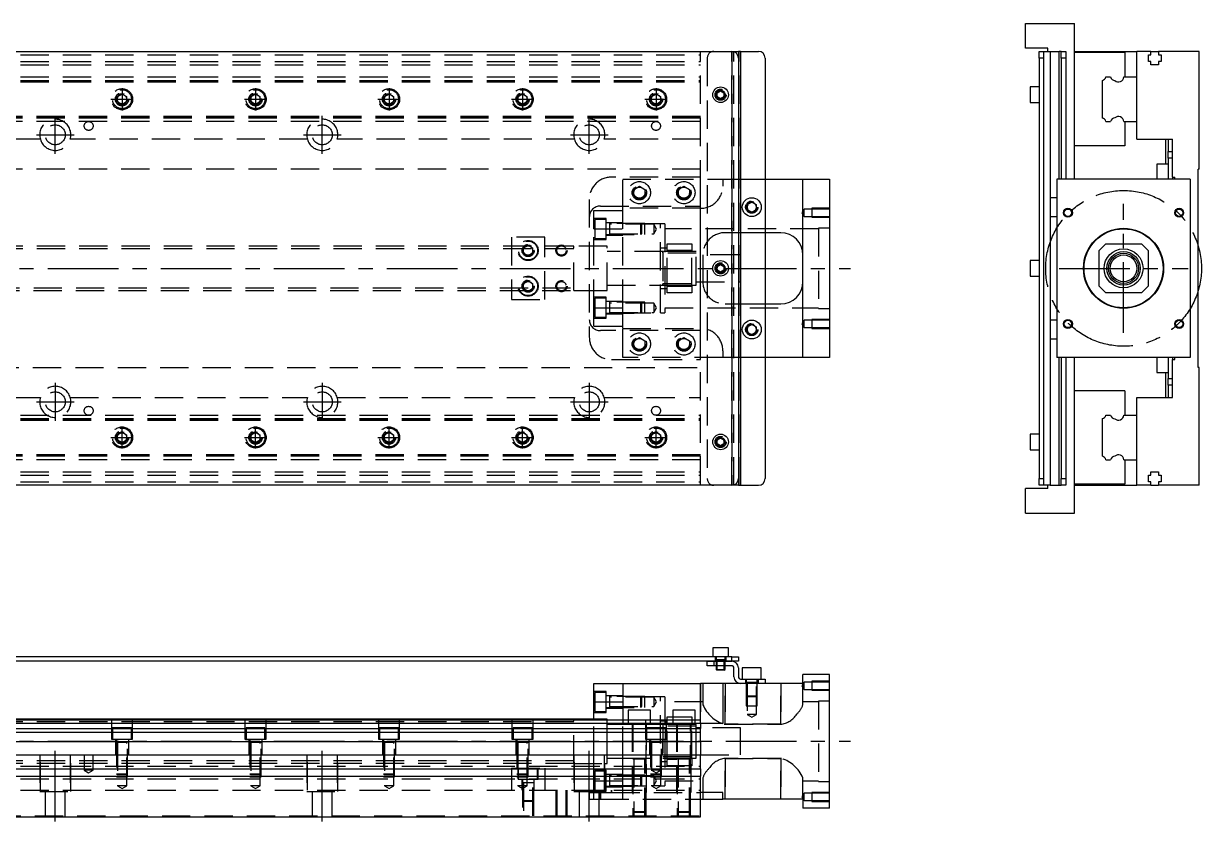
# Model space of a CAD drawing. Extents: x -15 to 1062, y -283 to 112.
# Drawn here: x 533 to 1062, y -249 to 110 of the extents above; entities that cross this region are included whole.
import ezdxf

# ---------------------------------------------------------------- set-up
doc = ezdxf.new("R2010")
doc.units = 0
doc.linetypes.add('CENTER', pattern=[50.8, 31.75, -6.35, 6.35, -6.35])
doc.linetypes.add('DASHED', pattern=[19.05, 12.7, -6.35])
doc.layers.get('0').update_dxf_attribs({"linetype": 'CONTINUOUS'})
doc.layers.add('CENTER', color=1, linetype='CENTER')

msp = doc.modelspace()

# ---------------------------------------------------------------- linework, layer by layer
at = {"color": 7, "linetype": 'CONTINUOUS'}
for p, q in [((983.1, 110), (1005.1, 110)), ((983.1, 99), (983.1, 110)), ((1005.1, 40), (1005.1, 110)), ((3, 97.5), (851, 97.5)), ((851, 97.5), (854, 97.5)), ((854, 97.5), (854, 94.5)), ((855, 97.5), (854, 97.5)), ((855, 97.5), (855, -97.5)), ((855, 97.5), (863, 97.5)), ((993.1, 99), (983.1, 99)), ((989.1, 97.5), (991.1, 97.5)), ((989.1, 94.5), (989.1, 97.5)), ((991.1, 97.5), (994.1, 97.5)), ((991.1, 97.5), (991.1, 94.5)), ((993.1, 97.5), (993.1, 99)), ((994.1, 97.5), (994.1, 31.75)), ((994.1, 97.5), (998.1, 97.5)), ((998.1, 40), (998.1, 97.5)), ((999.1, 97.5), (998.1, 97.5)), ((999.1, 97.5), (1001.1, 97.5)), ((999.1, 94.5), (999.1, 97.5)), ((1001.1, 97.5), (1001.1, 94.5)), ((1005.1, 97.5), (1033.1, 97.5)), ((1027.6, 97), (1005.1, 97)), ((1027.6, 97), (1027.6, 86)), ((1033.1, 86), (1033.1, 97.5)), ((1039.4, 97.5), (1033.1, 97.5)), ((1038.25, 96), (1039.4, 96)), ((1038.25, 93), (1038.25, 96)), ((1039.4, 97.5), (1042.8, 97.5)), ((1039.4, 96), (1039.4, 97.5)), ((1042.8, 97.5), (1042.8, 96)), ((1061.1, 97.5), (1042.8, 97.5)), ((1042.8, 96), (1043.95, 96)), ((1043.95, 96), (1043.95, 93)), ((1061.1, 44.5), (1061.1, 97.5)), ((854, 94.5), (854, -94.5)), ((866, 94.5), (866, -94.5)), ((991.1, 94.5), (989.1, 94.5)), ((989.1, 94.5), (989.1, -94.5)), ((991.1, 94.5), (991.1, -94.5)), ((1001.1, 94.5), (999.1, 94.5)), ((999.1, 94.5), (999.1, 40)), ((1001.1, 94.5), (1001.1, 40)), ((1039.4, 93), (1038.25, 93)), ((1039.4, 91.5), (1039.4, 93)), ((1042.8, 91.5), (1039.4, 91.5)), ((1042.8, 93), (1042.8, 91.5)), ((1043.95, 93), (1042.8, 93)), ((1019.139608, 86), (1021.260392, 86)), ((1027.281934, 86), (1033.1, 86)), ((1033.1, 66), (1033.1, 86)), ((1033.1, 66), (1033.1, 86)), ((844.5, 78.866026), (846, 79.73205)), ((846, 79.73205), (847.5, 78.866026)), ((985.1, 81.5), (985.1, 78)), ((989.1, 81.5), (985.1, 81.5)), ((1017.6, 67.539608), (1017.6, 84.460392)), ((844.5, 77.133974), (844.5, 78.866026)), ((846, 76.26795), (844.5, 77.133974)), ((847.5, 77.133974), (846, 76.26795)), ((847.5, 78.866026), (847.5, 77.133974)), ((985.1, 78), (985.1, 74.5)), ((985.1, 74.5), (989.1, 74.5)), ((1019.139608, 66), (1021.260392, 66)), ((1027.281934, 66), (1033.1, 66)), ((1027.6, 66), (1027.6, 55)), ((1033.1, 58), (1033.1, 66)), ((1027.6, 55), (1005.1, 55)), ((1033.1, 58), (1049.1, 58)), ((1046.1, 46.75), (1046.1, 58)), ((1047.1, 58), (1047.1, 52.5)), ((1049.1, 41), (1049.1, 58)), ((1047.1, 52.5), (1049.1, 52.5)), ((1047.1, 49.5), (1047.1, 52.5)), ((1049.1, 49.5), (1047.1, 49.5)), ((1047.1, 49.5), (1047.1, 40)), ((1042.1, 46.75), (1042.1, 42.5)), ((1047.1, 46.75), (1042.1, 46.75)), ((1042.1, 42.5), (1042.1, 40)), ((1061.1, 44.5), (1060.6, 44.5)), ((1060.6, -44.5), (1060.6, 44.5)), ((866.005, 40), (883.005, 40)), ((883.005, -40), (883.005, 40)), ((883.005, 40), (895.005, 40)), ((895.005, 40), (895.005, -40)), ((997.1, 40), (997.1, -40)), ((1057.1, 40), (997.1, 40)), ((1049.1, 41), (1050.1, 41)), ((1049.1, 41), (1049.1, 40)), ((1050.1, 40), (1050.1, 41)), ((1057.1, 40), (1057.1, -40)), ((858.005, 28.6547), (860.005, 29.809402)), ((858.005, 26.3453), (858.005, 28.6547)), ((860.005, 29.809402), (862.005, 28.6547)), ((862.005, 28.6547), (862.005, 26.3453)), ((994.1, 31.75), (994.1, 27.5)), ((997.1, 31.75), (994.1, 31.75)), ((994.1, 27.5), (994.1, 23.25)), ((860.005, 25.190598), (858.005, 26.3453)), ((862.005, 26.3453), (860.005, 25.190598)), ((994.1, 23.25), (994.1, -23.25)), ((994.1, 23.25), (997.1, 23.25)), ((873.005, 16), (866.005, 16)), ((1019.1, 11), (1016.1, 8)), ((1019.1, 11), (1035.1, 11)), ((1038.1, 8), (1035.1, 11)), ((1016.1, -8), (1016.1, 8)), ((1038.1, 8), (1038.1, -8)), ((844.505, 0.866026), (846.005, 1.73205)), ((844.505, -0.866026), (844.505, 0.866026)), ((846.005, 1.73205), (847.505, 0.866026)), ((847.505, 0.866026), (847.505, -0.866026)), ((985.1, 3.5), (985.1, 0)), ((989.1, 3.5), (985.1, 3.5)), ((846.005, -1.73205), (844.505, -0.866026)), ((847.505, -0.866026), (846.005, -1.73205)), ((985.1, 0), (985.1, -3.5)), ((985.1, -3.5), (989.1, -3.5)), ((1016.1, -8), (1019.1, -11)), ((1035.1, -11), (1038.1, -8)), ((1035.1, -11), (1019.1, -11)), ((866.005, -16), (873.005, -16)), ((858.005, -26.3453), (860.005, -25.190598)), ((858.005, -28.6547), (858.005, -26.3453)), ((860.005, -25.190598), (862.005, -26.3453)), ((862.005, -26.3453), (862.005, -28.6547)), ((994.1, -23.25), (994.1, -27.5)), ((997.1, -23.25), (994.1, -23.25)), ((860.005, -29.809402), (858.005, -28.6547)), ((862.005, -28.6547), (860.005, -29.809402)), ((994.1, -27.5), (994.1, -31.75)), ((994.1, -31.75), (994.1, -97.5)), ((994.1, -31.75), (997.1, -31.75)), ((883.005, -40), (866.005, -40)), ((895.005, -40), (883.005, -40)), ((1057.1, -40), (997.1, -40)), ((998.1, -97.5), (998.1, -40)), ((999.1, -40), (999.1, -94.5)), ((1001.1, -40), (1001.1, -94.5)), ((1005.1, -110), (1005.1, -40)), ((1042.1, -40), (1042.1, -42.5)), ((1047.1, -40), (1047.1, -49.5)), ((1048.7, -39.999994), (1048.7, -40.000852)), ((1049.1, -40), (1049.1, -41)), ((1049.1, -58), (1049.1, -41)), ((1049.1, -41), (1050.1, -41)), ((1050.1, -41), (1050.1, -40)), ((1042.1, -42.5), (1042.1, -46.75)), ((1042.1, -46.75), (1047.1, -46.75)), ((1046.1, -58), (1046.1, -46.75)), ((1061.1, -44.5), (1060.6, -44.5)), ((1061.1, -97.5), (1061.1, -44.5)), ((1047.1, -49.5), (1049.1, -49.5)), ((1047.1, -52.5), (1047.1, -49.5)), ((1049.1, -52.5), (1047.1, -52.5)), ((1047.1, -52.5), (1047.1, -58)), ((1027.6, -55), (1005.1, -55)), ((1027.6, -55), (1027.6, -66)), ((1033.1, -66), (1033.1, -58)), ((1033.1, -58), (1049.1, -58)), ((1017.6, -84.460392), (1017.6, -67.539608)), ((1019.139608, -66), (1021.260392, -66)), ((1027.281934, -66), (1033.1, -66)), ((1033.1, -86), (1033.1, -66)), ((1033.1, -86), (1033.1, -66)), ((844.5, -77.133974), (846, -76.26795)), ((844.5, -78.866026), (844.5, -77.133974)), ((846, -79.73205), (844.5, -78.866026)), ((846, -76.26795), (847.5, -77.133974)), ((847.5, -78.866026), (846, -79.73205)), ((847.5, -77.133974), (847.5, -78.866026)), ((985.1, -74.5), (985.1, -78)), ((989.1, -74.5), (985.1, -74.5)), ((985.1, -78), (985.1, -81.5)), ((985.1, -81.5), (989.1, -81.5)), ((1019.139608, -86), (1021.260392, -86)), ((1027.281934, -86), (1033.1, -86)), ((1027.6, -86), (1027.6, -97)), ((1033.1, -97.5), (1033.1, -86)), ((854, -94.5), (854, -97.5)), ((989.1, -94.5), (991.1, -94.5)), ((989.1, -97.5), (989.1, -94.5)), ((991.1, -94.5), (991.1, -97.5)), ((999.1, -94.5), (1001.1, -94.5)), ((999.1, -97.5), (999.1, -94.5)), ((1001.1, -94.5), (1001.1, -97.5)), ((1038.25, -93), (1039.4, -93)), ((1038.25, -96), (1038.25, -93)), ((1039.4, -91.5), (1042.8, -91.5)), ((1039.4, -93), (1039.4, -91.5)), ((1042.8, -91.5), (1042.8, -93)), ((1042.8, -93), (1043.95, -93)), ((1043.95, -93), (1043.95, -96)), ((851, -97.5), (3, -97.5)), ((854, -97.5), (851, -97.5)), ((854, -97.5), (855, -97.5)), ((855, -97.5), (863, -97.5)), ((983.1, -110), (983.1, -99)), ((993.1, -99), (983.1, -99)), ((991.1, -97.5), (989.1, -97.5)), ((994.1, -97.5), (991.1, -97.5)), ((993.1, -99), (993.1, -97.5)), ((994.1, -97.5), (998.1, -97.5)), ((998.1, -97.5), (999.1, -97.5)), ((1001.1, -97.5), (999.1, -97.5)), ((1027.6, -97), (1005.1, -97)), ((1005.1, -97.5), (1033.1, -97.5)), ((1039.4, -97.5), (1033.1, -97.5)), ((1039.4, -96), (1038.25, -96)), ((1039.4, -97.5), (1039.4, -96)), ((1039.4, -97.5), (1042.8, -97.5)), ((1042.8, -96), (1042.8, -97.5)), ((1043.95, -96), (1042.8, -96)), ((1061.1, -97.5), (1042.8, -97.5)), ((983.1, -110), (1005.1, -110)), ((851, -174.55), (527, -174.55)), ((849.505, -170.55), (842.505, -170.55)), ((842.505, -170.55), (842.505, -174.55)), ((849.505, -174.55), (849.505, -170.55)), ((851.005, -176.55), (851.005, -174.55)), ((851.005, -174.55), (854.005, -174.55)), ((854.005, -174.55), (854.005, -176.55)), ((843, -176.55), (527, -176.55)), ((840.005, -178.55), (840.005, -176.55)), ((843.005, -178.55), (840.005, -178.55)), ((843.005, -176.55), (843.005, -178.55)), ((843.005, -176.55), (851.005, -176.55)), ((851.005, -176.55), (843.005, -176.55)), ((851.005, -178.55), (843.005, -178.55)), ((844.005, -178.55), (844.005, -180.2)), ((844.355, -178.55), (844.355, -180.55)), ((847.655, -180.55), (847.655, -178.55)), ((848.005, -180.2), (848.005, -178.55)), ((854.005, -176.55), (851.005, -176.55)), ((852.005, -183.55), (852.005, -179.55)), ((854.005, -179.55), (854.005, -183.55)), ((864.255, -179.55), (855.755, -179.55)), ((855.755, -179.55), (855.755, -184.55)), ((864.255, -184.55), (864.255, -179.55)), ((844.005, -180.2), (848.005, -180.2)), ((844.005, -180.2), (844.355, -180.55)), ((847.655, -180.55), (844.355, -180.55)), ((847.655, -180.55), (848.005, -180.2)), ((855.005, -184.55), (863.005, -184.55)), ((863.005, -186.55), (863.005, -184.55)), ((863.005, -184.55), (866.005, -184.55)), ((866.005, -184.55), (866.005, -186.55)), ((895.005, -182.55), (883.005, -182.55)), ((883.005, -186.55), (883.005, -182.55)), ((895.005, -242.55), (895.005, -182.55)), ((789.005, -186.55), (802.005, -186.55)), ((789.005, -194.76658), (789.005, -186.55)), ((802.005, -186.55), (802.005, -203.05)), ((802.005, -186.55), (837.005, -186.55)), ((837.005, -203.05), (837.005, -186.55)), ((847.005, -186.55), (837.005, -186.55)), ((855.005, -186.55), (847.005, -186.55)), ((847.005, -186.55), (847.005, -204.55)), ((863.005, -186.55), (855.005, -186.55)), ((866.005, -186.55), (863.005, -186.55)), ((883.005, -186.55), (866.005, -186.55)), ((789.005, -194.76658), (802.005, -194.76658)), ((789.005, -203.05), (789.005, -194.76658)), ((814.505, -198.55), (804.505, -198.55)), ((804.505, -198.55), (804.505, -203.05)), ((814.505, -203.05), (814.505, -198.55)), ((834.505, -198.55), (824.505, -198.55)), ((824.505, -198.55), (824.505, -203.05)), ((834.505, -203.05), (834.505, -198.55)), ((780, -202.55), (520.5, -202.55)), ((837, -203.05), (520.5, -203.05)), ((837, -204.589608), (520.5, -204.589608)), ((780.005, -202.55), (780, -202.55)), ((780.005, -202.55), (780.005, -203.05)), ((789.005, -202.55), (780.005, -202.55)), ((780.01, -202.55), (780.005, -202.55)), ((837.005, -204.589608), (837.005, -203.05)), ((847.005, -204.55), (837.005, -204.55)), ((837.005, -204.589608), (837.005, -206.710392)), ((520.5, -206.710392), (837, -206.710392)), ((837, -208.620532), (520.5, -208.620532)), ((837.005, -208.620532), (837.005, -206.710392)), ((837.005, -212.731934), (837.005, -208.620532)), ((837, -212.731934), (520.5, -212.731934)), ((837.005, -212.731934), (837.005, -218.55)), ((17, -218.55), (837, -218.55)), ((837.005, -224.85), (837.005, -218.55)), ((17, -224.85), (837, -224.85)), ((837.005, -224.85), (837.005, -228.25)), ((17, -228.25), (837, -228.25)), ((837.005, -246.55), (837.005, -228.25)), ((847.005, -235.55), (837.005, -235.55)), ((847.005, -238.55), (847.005, -235.55)), ((837.005, -238.55), (847.005, -238.55)), ((883.005, -238.55), (847.005, -238.55)), ((883.005, -238.55), (883.005, -242.55)), ((895.005, -242.55), (883.005, -242.55)), ((17, -246.55), (837, -246.55))]:
    msp.add_line(p, q, dxfattribs=at)
at = {"color": 3, "linetype": 'DASHED'}
for p, q in [((17, 96), (837, 96)), ((837, -97.5), (837, 97.5)), ((851, -97.5), (851, 97.5)), ((851, 97.5), (851, -97.5)), ((852, -97.5), (852, 97.5)), ((855, -97.5), (855, 97.5)), ((17, 93), (837, 93)), ((17, 91.5), (837, 91.5)), ((840, 94.5), (840, -94.5)), ((17, 86), (837, 86)), ((17, 84.460392), (837, 84.460392)), ((17, 84.403994), (837, 84.403994)), ((17, 83.8), (837, 83.8)), ((574.5, 76), (574.534018, 76.411016)), ((575, 77.1547), (577, 78.309402)), ((575, 74.8453), (575, 77.1547)), ((577, 73.690598), (575, 74.8453)), ((577, 78.309402), (579, 77.1547)), ((579, 74.8453), (577, 73.690598)), ((579, 77.1547), (579, 74.8453)), ((635, 77.1547), (637, 78.309402)), ((635, 74.8453), (635, 77.1547)), ((637, 73.690598), (635, 74.8453)), ((637, 78.309402), (639, 77.1547)), ((639, 74.8453), (637, 73.690598)), ((639, 77.1547), (639, 74.8453)), ((639.483582, 76.286038), (639.5, 76)), ((694.5, 76), (694.534018, 76.411016)), ((695, 77.1547), (697, 78.309402)), ((695, 74.8453), (695, 77.1547)), ((697, 73.690598), (695, 74.8453)), ((697, 78.309402), (699, 77.1547)), ((699, 74.8453), (697, 73.690598)), ((699, 77.1547), (699, 74.8453)), ((754.5, 76), (754.534018, 76.411016)), ((755, 77.1547), (757, 78.309402)), ((755, 74.8453), (755, 77.1547)), ((757, 73.690598), (755, 74.8453)), ((757, 78.309402), (759, 77.1547)), ((759, 74.8453), (757, 73.690598)), ((759, 77.1547), (759, 74.8453)), ((815, 77.1547), (817, 78.309402)), ((815, 74.8453), (815, 77.1547)), ((817, 73.690598), (815, 74.8453)), ((817, 78.309402), (819, 77.1547)), ((819, 74.8453), (817, 73.690598)), ((819, 77.1547), (819, 74.8453)), ((819.483582, 76.286038), (819.5, 76)), ((847.973226, 78.326156), (848, 78)), ((837, 68.2), (17, 68.2)), ((837, 67.596006), (17, 67.596006)), ((837, 67.539608), (17, 67.539608)), ((837, 66), (17, 66)), ((540.291796, 58), (433.708204, 58)), ((660.291796, 58), (553.708204, 58)), ((780.291796, 58), (673.708204, 58)), ((837, 58), (793.708204, 58)), ((837, 44.5), (22.640312, 44.5)), ((837.005, 41), (797.005, 41)), ((802.005, 27), (802.005, 40)), ((802.005, 40), (847.005, 40)), ((837.005, 28), (837.005, 41)), ((847.005, 40), (847.005, 37)), ((847.005, 40), (854.005, 40)), ((854.005, 40), (866.005, 40)), ((807.005, 35.443376), (809.505, 36.886752)), ((807.005, 32.556624), (807.005, 35.443376)), ((809.505, 31.113248), (807.005, 32.556624)), ((809.505, 36.886752), (812.005, 35.443376)), ((812.005, 32.556624), (809.505, 31.113248)), ((812.005, 35.443376), (812.005, 32.556624)), ((812.482798, 34.364306), (812.505, 34)), ((827.005, 35.443376), (829.505, 36.886752)), ((827.005, 32.556624), (827.005, 35.443376)), ((829.505, 31.113248), (827.005, 32.556624)), ((829.505, 36.886752), (832.005, 35.443376)), ((832.005, 32.556624), (829.505, 31.113248)), ((832.005, 35.443376), (832.005, 32.556624)), ((832.482798, 34.364306), (832.505, 34)), ((787.005, 31), (787.005, -31)), ((792.005, 28), (837.005, 28)), ((802.005, 17.78342), (802.005, 27)), ((837.005, 27), (802.005, 27)), ((837.005, -28), (837.005, 28)), ((857.505, 27.5), (857.53189, 27.865682)), ((883.505, 26.65), (882.552372, 25)), ((883.505, 23.35), (883.505, 26.65)), ((887.005, 26.65), (883.505, 26.65)), ((887.005, 26.999994), (887.005, 23.000006)), ((895.005, 26.999994), (887.005, 26.999994)), ((895.005, 26.65), (887.005, 26.65)), ((789.005, 26), (802.005, 26)), ((789.005, 17.78342), (789.005, 26)), ((794.505, 22.42767), (789.005, 22.42767)), ((789.505, 21.92767), (789.505, 13.42767)), ((794.505, 21.92767), (789.505, 21.92767)), ((794.505, 12.92767), (794.505, 22.42767)), ((802.005, 17.78342), (802.005, 26)), ((882.552372, 25), (883.505, 23.35)), ((883.505, 23.35), (887.005, 23.35)), ((887.005, 23.35), (895.005, 23.35)), ((887.005, 23.000006), (895.005, 23.000006)), ((789.005, -17.78342), (789.005, 17.78342)), ((789.005, 17.78342), (802.005, 17.78342)), ((802.005, 20.42767), (794.505, 20.42767)), ((812.005, 20.177664), (794.505, 20.177664)), ((796.105, 20.177674), (796.105, 15.177664)), ((816.005, 19.77767), (796.105, 19.77767)), ((819.005, 20), (802.005, 20)), ((819.005, 20), (802.005, 20)), ((802.005, -17.78342), (802.005, 17.78342)), ((802.005, -17.78342), (802.005, 17.78342)), ((810.105, 15.17767), (810.105, 20.17767)), ((810.505, 19.77767), (810.105, 20.17767)), ((810.505, 19.77767), (810.505, 15.57767)), ((812.005, 15.177674), (812.005, 20.177664)), ((816.005, 19.77767), (816.005, 15.57767)), ((817.217436, 17.67767), (816.005, 19.77767)), ((816.005, 15.57767), (817.217436, 17.67767)), ((819.005, -20), (819.005, 20)), ((821.005, 20), (819.005, 20)), ((821.005, 20), (821.005, -20)), ((890.005, 17.75), (821.005, 17.75)), ((854.005, 16), (848.005, 16)), ((866.005, 16), (854.005, 16)), ((890.005, 18), (890.005, -18)), ((895.005, 18), (890.005, 18)), ((752, 14), (752, -14)), ((767, 14), (752, 14)), ((767, -14), (767, 14)), ((789.005, 12.92767), (794.505, 12.92767)), ((789.505, 13.42767), (794.505, 13.42767)), ((794.505, 15.177674), (812.005, 15.177674)), ((794.505, 14.92767), (802.005, 14.92767)), ((796.105, 15.57767), (816.005, 15.57767)), ((810.105, 15.17767), (810.505, 15.57767)), ((822.005, 11), (833.005, 11)), ((822.005, 8), (822.005, 11)), ((833.005, 11), (833.005, 8)), ((780, 8.75), (42, 8.75)), ((780.005, 10), (442, 10)), ((757.5, 9.1547), (759.5, 10.309402)), ((757.5, 6.8453), (757.5, 9.1547)), ((759.5, 5.690598), (757.5, 6.8453)), ((759.5, 10.309402), (761.5, 9.1547)), ((761.5, 6.8453), (759.5, 5.690598)), ((761.5, 9.1547), (761.5, 6.8453)), ((761.983582, 8.286038), (762, 8)), ((780.005, -10), (780.005, 10)), ((795.005, 10), (780.005, 10)), ((795.005, 10), (789.005, 10)), ((795.005, -10), (795.005, 10)), ((795.005, -10), (795.005, 10)), ((820.01, 7.5), (795.005, 7.5)), ((820, 7.5), (795.005, 7.5)), ((822.005, 9), (819.005, 9)), ((833.005, 7.5), (820, 7.5)), ((820.01, 7.5), (820, 7.5)), ((820.005, 6.950984), (820.005, 7.5)), ((820.005, 7.5), (820.005, 6.951128)), ((820.005, 6.951128), (820.005, -6.950984)), ((835.005, 6.75), (820.005, 6.75)), ((833.005, 7.5), (820.01, 7.5)), ((833.005, 8), (822.005, 8)), ((822.005, -8), (822.005, 8)), ((833.005, -8), (833.005, 8)), ((835.005, 7.5), (833.005, 7.5)), ((835.005, -7.5), (835.005, 7.5)), ((854.005, 6), (835.005, 6)), ((838.005, 6), (838.005, -6)), ((855.005, 6), (854.005, 6)), ((855.005, -6), (855.005, 6)), ((847.978226, 0.326156), (848.005, 0)), ((42, -8.75), (780, -8.75)), ((442, -10), (780.005, -10)), ((757.5, -6.8453), (759.5, -5.690598)), ((757.5, -9.1547), (757.5, -6.8453)), ((759.5, -10.309402), (757.5, -9.1547)), ((759.5, -5.690598), (761.5, -6.8453)), ((761.5, -9.1547), (759.5, -10.309402)), ((761.5, -6.8453), (761.5, -9.1547)), ((761.983582, -7.713962), (762, -8)), ((780.005, -10), (795.005, -10)), ((789.005, -10), (795.005, -10)), ((795.005, -7.5), (820.01, -7.5)), ((795.005, -7.5), (820, -7.5)), ((819.005, -9), (822.005, -9)), ((820, -7.5), (833.005, -7.5)), ((820, -7.5), (820.01, -7.5)), ((820.005, -6.75), (835.005, -6.75)), ((820.005, -7.499332), (820.005, -6.950962)), ((820.005, -6.950984), (820.005, -7.5)), ((820.005, -7.5), (820.005, -7.499332)), ((820.01, -7.5), (833.005, -7.5)), ((822.005, -8), (833.005, -8)), ((822.005, -11), (822.005, -8)), ((833.005, -7.5), (835.005, -7.5)), ((833.005, -8), (833.005, -11)), ((835.005, -6), (854.005, -6)), ((854.005, -6), (855.005, -6)), ((752, -14), (767, -14)), ((794.505, -12.92767), (789.005, -12.92767)), ((789.505, -13.42767), (789.505, -21.92767)), ((794.505, -13.42767), (789.505, -13.42767)), ((794.505, -22.42767), (794.505, -12.92767)), ((802.005, -14.92767), (794.505, -14.92767)), ((812.005, -15.177674), (794.505, -15.177674)), ((796.105, -15.177664), (796.105, -20.177674)), ((816.005, -15.57767), (796.105, -15.57767)), ((810.105, -20.17767), (810.105, -15.17767)), ((810.505, -15.57767), (810.105, -15.17767)), ((810.505, -15.57767), (810.505, -19.77767)), ((812.005, -20.177664), (812.005, -15.177674)), ((816.005, -15.57767), (816.005, -19.77767)), ((817.217436, -17.67767), (816.005, -15.57767)), ((833.005, -11), (822.005, -11)), ((789.005, -17.78342), (802.005, -17.78342)), ((789.005, -26), (789.005, -17.78342)), ((794.505, -20.177664), (812.005, -20.177664)), ((794.505, -20.42767), (802.005, -20.42767)), ((796.105, -19.77767), (816.005, -19.77767)), ((802.005, -26), (802.005, -17.78342)), ((802.005, -27), (802.005, -17.78342)), ((802.005, -20), (819.005, -20)), ((802.005, -20), (819.005, -20)), ((810.105, -20.17767), (810.505, -19.77767)), ((816.005, -19.77767), (817.217436, -17.67767)), ((819.005, -20), (821.005, -20)), ((821.005, -17.75), (890.005, -17.75)), ((848.005, -16), (854.005, -16)), ((854.005, -16), (866.005, -16)), ((890.005, -18), (895.005, -18)), ((789.005, -22.42767), (794.505, -22.42767)), ((789.005, -26), (802.005, -26)), ((789.505, -21.92767), (794.505, -21.92767)), ((883.505, -23.35), (882.552372, -25)), ((882.552372, -25), (883.505, -26.65)), ((883.505, -26.65), (883.505, -23.35)), ((887.005, -23.35), (883.505, -23.35)), ((887.005, -23.000006), (887.005, -26.999994)), ((895.005, -23.000006), (887.005, -23.000006)), ((895.005, -23.35), (887.005, -23.35)), ((837.005, -28), (792.005, -28)), ((802.005, -27), (837.005, -27)), ((802.005, -40), (802.005, -27)), ((807.005, -32.556624), (809.505, -31.113248)), ((809.505, -31.113248), (812.005, -32.556624)), ((827.005, -32.556624), (829.505, -31.113248)), ((829.505, -31.113248), (832.005, -32.556624)), ((837.005, -41), (837.005, -28)), ((857.505, -27.5), (857.53189, -27.134318)), ((883.505, -26.65), (887.005, -26.65)), ((887.005, -26.65), (895.005, -26.65)), ((887.005, -26.999994), (895.005, -26.999994)), ((806.505, -34), (806.525026, -33.653944)), ((807.005, -35.443376), (807.005, -32.556624)), ((809.505, -36.886752), (807.005, -35.443376)), ((812.005, -35.443376), (809.505, -36.886752)), ((812.005, -32.556624), (812.005, -35.443376)), ((826.505, -34), (826.525026, -33.653944)), ((827.005, -35.443376), (827.005, -32.556624)), ((829.505, -36.886752), (827.005, -35.443376)), ((832.005, -35.443376), (829.505, -36.886752)), ((832.005, -32.556624), (832.005, -35.443376)), ((847.005, -37), (847.005, -40)), ((797.005, -41), (837.005, -41)), ((847.005, -40), (802.005, -40)), ((854.005, -40), (847.005, -40)), ((866.005, -40), (854.005, -40)), ((22.640312, -44.5), (837, -44.5)), ((433.708204, -58), (540.291796, -58)), ((553.708204, -58), (660.291796, -58)), ((673.708204, -58), (780.291796, -58)), ((793.708204, -58), (837, -58)), ((17, -66), (837, -66)), ((17, -67.539608), (837, -67.539608)), ((17, -67.596006), (837, -67.596006)), ((17, -68.2), (837, -68.2)), ((575, -74.8453), (577, -73.690598)), ((577, -73.690598), (579, -74.8453)), ((635, -74.8453), (637, -73.690598)), ((637, -73.690598), (639, -74.8453)), ((695, -74.8453), (697, -73.690598)), ((697, -73.690598), (699, -74.8453)), ((755, -74.8453), (757, -73.690598)), ((757, -73.690598), (759, -74.8453)), ((815, -74.8453), (817, -73.690598)), ((817, -73.690598), (819, -74.8453)), ((574.5, -76), (574.534018, -75.588984)), ((575, -77.1547), (575, -74.8453)), ((577, -78.309402), (575, -77.1547)), ((579, -77.1547), (577, -78.309402)), ((579, -74.8453), (579, -77.1547)), ((634.5, -76), (634.534018, -75.588984)), ((635, -77.1547), (635, -74.8453)), ((637, -78.309402), (635, -77.1547)), ((639, -77.1547), (637, -78.309402)), ((639, -74.8453), (639, -77.1547)), ((694.5, -76), (694.534018, -75.588984)), ((695, -77.1547), (695, -74.8453)), ((697, -78.309402), (695, -77.1547)), ((699, -77.1547), (697, -78.309402)), ((699, -74.8453), (699, -77.1547)), ((755, -77.1547), (755, -74.8453)), ((757, -78.309402), (755, -77.1547)), ((759, -77.1547), (757, -78.309402)), ((759, -74.8453), (759, -77.1547)), ((759.483582, -75.713962), (759.5, -76)), ((815, -77.1547), (815, -74.8453)), ((817, -78.309402), (815, -77.1547)), ((819, -77.1547), (817, -78.309402)), ((819, -74.8453), (819, -77.1547)), ((819.483582, -75.713962), (819.5, -76)), ((847.973226, -77.673844), (848, -78)), ((837, -83.8), (17, -83.8)), ((837, -84.403994), (17, -84.403994)), ((837, -84.460392), (17, -84.460392)), ((837, -86), (837, -84.460392)), ((837, -86), (17, -86)), ((17, -91.5), (837, -91.5)), ((17, -93), (837, -93)), ((17, -96), (837, -96)), ((843.505, -174.55), (843.505, -176.55)), ((844.005, -174.55), (844.005, -178.55)), ((848.005, -178.55), (848.005, -174.55)), ((848.505, -176.55), (848.505, -174.55)), ((840.005, -176.55), (843.005, -176.55)), ((848.005006, -175.95), (844.004994, -175.95)), ((844.005006, -176.55), (844.005006, -178.55)), ((844.355, -175.95), (844.355, -178.55)), ((847.655, -178.55), (847.655, -175.95)), ((848.004994, -178.55), (848.004994, -176.55)), ((857.255, -184.55), (857.255, -186.55)), ((857.505006, -184.55), (857.505006, -196.55)), ((862.504994, -196.55), (862.504994, -184.55)), ((862.755, -186.55), (862.755, -184.55)), ((794.505, -190.12233), (789.005, -190.12233)), ((794.505, -199.62233), (794.505, -190.12233)), ((837.005, -186.55), (837.005, -203.05)), ((838.005, -186.55), (838.005, -195.844836)), ((848.005, -204.864786), (848.005, -186.55)), ((848.005, -186.55), (848.005, -204.864786)), ((862.505006, -186.15), (857.504994, -186.15)), ((857.905, -186.15), (857.905, -200.55)), ((862.105, -200.55), (862.105, -186.15)), ((873.005, -186.55), (873.005, -204.864786)), ((873.005, -204.864786), (873.005, -186.55)), ((883.505, -185.9), (882.552372, -187.55)), ((882.552372, -187.55), (883.505, -189.2)), ((883.005, -195.844836), (883.005, -186.55)), ((883.505, -189.2), (883.505, -185.9)), ((887.005, -185.9), (883.505, -185.9)), ((883.505, -189.2), (887.005, -189.2)), ((887.005, -185.550006), (887.005, -189.549994)), ((895.005, -185.550006), (887.005, -185.550006)), ((895.005, -185.9), (887.005, -185.9)), ((887.005, -189.2), (895.005, -189.2)), ((887.005, -189.549994), (895.005, -189.549994)), ((789.505, -190.62233), (789.505, -194.87233)), ((794.505, -190.62233), (789.505, -190.62233)), ((789.505, -194.87233), (789.505, -199.12233)), ((802.005, -192.12233), (794.505, -192.12233)), ((812.005, -192.372336), (794.505, -192.372336)), ((796.105, -192.372326), (796.105, -197.372336)), ((816.005, -192.77233), (796.105, -192.77233)), ((819.005, -192.55), (802.005, -192.55)), ((810.105, -194.87233), (810.105, -192.37233)), ((810.505, -192.77233), (810.105, -192.37233)), ((810.105, -197.37233), (810.105, -194.87233)), ((810.505, -192.77233), (810.505, -194.87233)), ((810.505, -194.87233), (810.505, -196.97233)), ((812.005, -197.372326), (812.005, -192.372336)), ((816.005, -192.77233), (816.005, -194.87233)), ((817.217436, -194.87233), (816.005, -192.77233)), ((816.005, -194.87233), (816.005, -196.97233)), ((816.005, -196.97233), (817.217436, -194.87233)), ((819.105, -232.55), (819.005, -192.55)), ((821.005, -192.55), (819.005, -192.55)), ((821.005, -192.55), (821.005, -232.55)), ((838.005, -194.8), (821.005, -194.8)), ((838.005, -195.844836), (838.04124, -196.174956)), ((857.505, -192.15), (862.505, -192.15)), ((857.505, -192.15), (857.905, -192.55)), ((862.105, -192.55), (857.905, -192.55)), ((862.105, -192.55), (862.505, -192.15)), ((882.97686, -196.133354), (883.005, -195.844836)), ((890.005, -194.8), (883.005, -194.8)), ((890.005, -194.55), (890.005, -230.55)), ((895.005, -194.55), (890.005, -194.55)), ((789.005, -199.62233), (794.505, -199.62233)), ((789.505, -199.12233), (794.505, -199.12233)), ((794.505, -197.372326), (812.005, -197.372326)), ((794.505, -197.62233), (802.005, -197.62233)), ((796.105, -196.97233), (816.005, -196.97233)), ((810.105, -197.37233), (810.505, -196.97233)), ((857.505006, -196.55), (862.504994, -196.55)), ((862.105, -200.55), (857.905, -200.55)), ((857.905, -200.55), (860.005, -201.762436)), ((860.005, -201.762436), (862.105, -200.55)), ((882.885924, -196.480348), (882.97686, -196.133354)), ((780, -203.8), (42, -203.8)), ((572.25, -203.05), (572.25, -211.55)), ((581.75, -211.55), (581.75, -203.05)), ((632.25, -203.05), (632.25, -211.55)), ((641.75, -211.55), (641.75, -203.05)), ((692.25, -203.05), (692.25, -211.55)), ((701.75, -211.55), (701.75, -203.05)), ((752.25, -203.05), (752.25, -211.55)), ((761.75, -211.55), (761.75, -203.05)), ((780.005, -202.550502), (780.005, -202.55)), ((780.005, -222.55), (780.005, -203.047168)), ((795.005, -202.55), (789.005, -202.55)), ((789.005, -218.55), (789.005, -203.05)), ((795.005, -203.05), (795.005, -202.55)), ((795.005, -212.55), (795.005, -203.05)), ((802.005, -205.05), (795.005, -205.05)), ((802.005, -203.05), (802.005, -204.55)), ((802.005, -218.55), (802.005, -204.55)), ((837.005, -204.55), (802.005, -204.55)), ((806.505, -205.05), (802.005, -205.05)), ((804.505, -203.05), (804.505, -204.55)), ((806.255, -204.55), (806.255, -235.55)), ((806.504923, -204.55), (806.505006, -246.05)), ((812.505, -205.05), (806.505, -205.05)), ((812.25, -203.05), (812.25, -211.55)), ((812.504994, -246.05), (812.505077, -204.55)), ((819.005, -205.05), (812.505, -205.05)), ((812.755, -206.55), (812.755, -204.55)), ((814.505, -204.55), (814.505, -203.05)), ((822.005, -203.55), (819.005, -203.55)), ((820.005, -205.05), (819.005, -205.05)), ((820.005, -205.05), (820, -220.05)), ((835.005, -205.8), (820.00475, -205.8)), ((822.005, -205.05), (820.005, -205.05)), ((821.75, -211.55), (821.75, -203.05)), ((822.005, -201.55), (833.005, -201.55)), ((822.005, -203.05), (822.005, -201.55)), ((822.005, -204.55), (822.005, -203.05)), ((822.005, -220.55), (822.005, -204.55)), ((826.505, -205.05), (822.005, -205.05)), ((824.505, -203.05), (824.505, -204.55)), ((826.255, -204.55), (826.255, -235.55)), ((826.504923, -204.55), (826.505006, -246.05)), ((832.505, -205.05), (826.505, -205.05)), ((832.504994, -246.05), (832.505077, -204.55)), ((833.005, -205.05), (832.505, -205.05)), ((832.755, -235.55), (832.755, -204.55)), ((833.005, -201.55), (833.005, -203.05)), ((833.005, -203.05), (833.005, -204.55)), ((833.005, -220.55), (833.005, -204.55)), ((835.005, -205.05), (833.005, -205.05)), ((834.505, -204.55), (834.505, -203.05)), ((835.005, -212.55), (835.005, -205.05)), ((847.621488, -204.849422), (848.005, -204.864786)), ((873.005, -204.864786), (848.005, -204.864786)), ((848.005, -204.864786), (873.005, -204.864786)), ((572.25, -211.55), (581.75, -211.55)), ((581.25, -206.55), (572.75, -206.55)), ((572.75, -206.55), (572.75, -211.55)), ((574, -211.55), (574, -218.55)), ((574.500006, -211.55), (574.500006, -228.55)), ((579.499994, -228.55), (579.499994, -211.55)), ((580, -218.55), (580, -211.55)), ((581.25, -211.55), (581.25, -206.55)), ((632.25, -211.55), (641.75, -211.55)), ((641.25, -206.55), (632.75, -206.55)), ((632.75, -206.55), (632.75, -211.55)), ((634, -211.55), (634, -218.55)), ((634.500006, -211.55), (634.500006, -228.55)), ((639.499994, -228.55), (639.499994, -211.55)), ((640, -218.55), (640, -211.55)), ((641.25, -211.55), (641.25, -206.55)), ((692.25, -211.55), (701.75, -211.55)), ((701.25, -206.55), (692.75, -206.55)), ((692.75, -206.55), (692.75, -211.55)), ((694, -211.55), (694, -218.55)), ((694.500006, -211.55), (694.500006, -228.55)), ((699.499994, -228.55), (699.499994, -211.55)), ((700, -218.55), (700, -211.55)), ((701.25, -211.55), (701.25, -206.55)), ((752.25, -211.55), (761.75, -211.55)), ((761.25, -206.55), (752.75, -206.55)), ((752.75, -206.55), (752.75, -211.55)), ((754, -211.55), (754, -218.55)), ((754.500006, -211.55), (754.500006, -228.55)), ((759.499994, -228.55), (759.499994, -211.55)), ((760, -218.55), (760, -211.55)), ((761.25, -211.55), (761.25, -206.55)), ((812.25, -211.55), (821.75, -211.55)), ((821.25, -206.55), (812.75, -206.55)), ((812.75, -206.55), (812.75, -211.55)), ((812.755, -235.55), (812.755, -211.55)), ((814, -211.55), (814, -218.55)), ((814.500006, -211.55), (814.500006, -228.55)), ((819.499994, -228.55), (819.499994, -211.55)), ((820, -218.55), (820, -211.55)), ((821.25, -211.55), (821.25, -206.55)), ((837.005, -206.55), (835.005, -206.55)), ((855.005, -206.55), (837.005, -206.55)), ((855.005, -212.55), (855.005, -206.55)), ((579.500006, -213.15), (574.499994, -213.15)), ((574.9, -213.15), (574.9, -232.55)), ((579.1, -232.55), (579.1, -213.15)), ((639.500006, -213.15), (634.499994, -213.15)), ((634.9, -213.15), (634.9, -232.55)), ((639.1, -232.55), (639.1, -213.15)), ((699.500006, -213.15), (694.499994, -213.15)), ((694.9, -213.15), (694.9, -232.55)), ((699.1, -232.55), (699.1, -213.15)), ((759.500006, -213.15), (754.499994, -213.15)), ((754.9, -213.15), (754.9, -232.55)), ((759.1, -232.55), (759.1, -213.15)), ((780.005, -212.750066), (780.005, -212.349938)), ((795.005, -218.55), (795.005, -212.55)), ((819.500006, -213.15), (814.499994, -213.15)), ((814.9, -213.15), (814.9, -232.55)), ((819.1, -232.55), (819.1, -213.15)), ((835.005, -220.05), (835.005, -212.55)), ((855.005, -218.55), (855.005, -212.55)), ((780, -221.3), (42, -221.3)), ((540, -218.55), (540, -235.05)), ((540.291796, -234.55), (540.291796, -218.55)), ((553.708204, -218.55), (553.708204, -234.55)), ((554, -235.05), (554, -218.55)), ((560, -218.55), (560, -225.55)), ((564, -225.55), (564, -218.55)), ((660, -218.55), (660, -235.05)), ((660.291796, -234.55), (660.291796, -218.55)), ((673.708204, -218.55), (673.708204, -234.55)), ((674, -235.05), (674, -218.55)), ((780, -218.55), (780, -235.05)), ((780.291796, -234.55), (780.291796, -218.55)), ((789.005, -224.85), (789.005, -218.55)), ((793.708204, -218.55), (793.708204, -234.55)), ((793.713204, -218.55), (793.713204, -224.85)), ((794, -235.05), (794, -218.55)), ((794.005, -235.05), (794.005, -218.55)), ((795.005, -222.55), (795.005, -218.55)), ((795.005, -220.05), (802.005, -220.05)), ((802.005, -224.85), (802.005, -218.55)), ((802.005, -220.05), (820.01, -220.05)), ((812.505006, -220.55), (806.504994, -220.55)), ((807.005, -220.55), (807.005, -246.05)), ((812.005, -246.05), (812.005, -220.55)), ((815.005, -218.55), (815.005, -225.55)), ((819.005, -225.55), (819.005, -218.55)), ((819.005, -221.55), (822.005, -221.55)), ((820, -220.05), (833.005, -220.05)), ((820.005, -219.3), (835.005, -219.3)), ((820.01, -220.05), (833.005, -220.05)), ((822.005, -220.55), (826.40499, -220.55)), ((822.005, -223.55), (822.005, -220.55)), ((832.505006, -220.55), (826.504994, -220.55)), ((827.005, -220.55), (827.005, -246.05)), ((832.005, -246.05), (832.005, -220.55)), ((833.005, -220.05), (835.005, -220.05)), ((833.005, -220.55), (833.005, -223.55)), ((837.005, -218.55), (855.005, -218.55)), ((848.005, -220.235214), (873.005, -220.235214)), ((873.005, -220.235214), (848.005, -220.235214)), ((848.005, -238.55), (848.005, -220.235214)), ((848.005, -220.235214), (848.005, -238.55)), ((873.005, -220.235214), (873.005, -238.55)), ((873.005, -238.55), (873.005, -220.235214)), ((873.388512, -220.250578), (873.005, -220.235214)), ((17, -223.7), (837, -223.7)), ((780, -222.55), (42, -222.55)), ((564, -225.55), (560, -225.55)), ((560, -225.55), (562, -226.7047)), ((562, -226.7047), (564, -225.55)), ((574.5, -227.15), (579.5, -227.15)), ((574.5, -227.15), (574.9, -227.55)), ((579.1, -227.55), (574.9, -227.55)), ((579.1, -227.55), (579.5, -227.15)), ((634.5, -227.15), (639.5, -227.15)), ((634.5, -227.15), (634.9, -227.55)), ((639.1, -227.55), (634.9, -227.55)), ((639.1, -227.55), (639.5, -227.15)), ((694.5, -227.15), (699.5, -227.15)), ((694.5, -227.15), (694.9, -227.55)), ((699.1, -227.55), (694.9, -227.55)), ((699.1, -227.55), (699.5, -227.15)), ((752, -224.55), (752, -234.55)), ((752, -224.55), (767, -224.55)), ((754.5, -227.15), (759.5, -227.15)), ((754.5, -227.15), (754.9, -227.55)), ((759.1, -227.55), (754.9, -227.55)), ((755, -229.55), (755, -224.55)), ((755.25, -229.55), (755.25, -224.55)), ((759.1, -227.55), (759.5, -227.15)), ((763.75, -229.55), (763.75, -224.55)), ((764, -229.55), (764, -224.55)), ((767, -224.55), (767, -234.55)), ((780, -222.55), (780.005, -222.55)), ((780.005, -222.55), (780.296796, -222.55)), ((780.005, -222.55), (793.713204, -222.55)), ((780.005, -222.55), (780.01, -222.55)), ((789.005, -228.25), (789.005, -224.85)), ((794.505, -225.47767), (789.005, -225.47767)), ((789.505, -225.97767), (789.505, -228.25)), ((793.713204, -225.97767), (789.505, -225.97767)), ((793.713204, -222.55), (795.005, -222.55)), ((793.713204, -224.85), (793.713204, -228.25)), ((794.505, -225.97767), (793.713204, -225.97767)), ((794.505, -234.97767), (794.505, -225.47767)), ((802.005, -227.47767), (794.505, -227.47767)), ((802.005, -228.25), (802.005, -224.85)), ((814.5, -227.15), (819.5, -227.15)), ((814.5, -227.15), (814.9, -227.55)), ((819.1, -227.55), (814.9, -227.55)), ((819.005, -225.55), (815.005, -225.55)), ((815.005, -225.55), (817.005, -226.7047)), ((817.005, -226.7047), (819.005, -225.55)), ((819.1, -227.55), (819.5, -227.15)), ((833.005, -223.55), (822.005, -223.55)), ((17, -229.4), (837, -229.4)), ((574.500006, -228.55), (579.499994, -228.55)), ((579.1, -232.55), (574.9, -232.55)), ((574.9, -232.55), (577, -233.762436)), ((577, -233.762436), (579.1, -232.55)), ((634.500006, -228.55), (639.499994, -228.55)), ((639.1, -232.55), (634.9, -232.55)), ((634.9, -232.55), (637, -233.762436)), ((637, -233.762436), (639.1, -232.55)), ((694.500006, -228.55), (699.499994, -228.55)), ((699.1, -232.55), (694.9, -232.55)), ((694.9, -232.55), (697, -233.762436)), ((697, -233.762436), (699.1, -232.55)), ((754.500006, -228.55), (759.499994, -228.55)), ((759.1, -232.55), (754.9, -232.55)), ((754.9, -232.55), (757, -233.762436)), ((755, -229.55), (764, -229.55)), ((756.75, -229.55), (756.75, -234.55)), ((762.000006, -231.15), (756.999994, -231.15)), ((762.000006, -231.15), (756.999994, -231.15)), ((756.999996, -229.55), (757.000006, -246.05)), ((757, -233.762436), (759.1, -232.55)), ((757.4, -231.15), (757.4, -246.05)), ((761.6, -246.05), (761.6, -231.15)), ((761.999994, -246.05), (762.000004, -229.55)), ((762.25, -234.55), (762.25, -229.55)), ((789.005, -230.33342), (789.005, -228.25)), ((789.005, -230.33342), (793.713204, -230.33342)), ((789.005, -234.55), (789.005, -230.33342)), ((789.505, -228.25), (789.505, -230.22767)), ((789.505, -230.22767), (789.505, -234.47767)), ((793.713204, -228.25), (793.713204, -234.55)), ((793.713204, -230.33342), (802.005, -230.33342)), ((812.005, -227.727674), (794.505, -227.727674)), ((794.505, -232.727664), (812.005, -232.727664)), ((796.105, -227.727664), (796.105, -232.727674)), ((816.005, -228.12767), (796.105, -228.12767)), ((796.105, -232.32767), (816.005, -232.32767)), ((802.005, -235.55), (802.005, -228.25)), ((802.005, -232.55), (806.505, -232.55)), ((807.005, -232.55), (810.28267, -232.55)), ((810.105, -228.25), (810.105, -227.72767)), ((810.505, -228.12767), (810.105, -227.72767)), ((810.105, -230.22767), (810.105, -228.25)), ((810.105, -232.72767), (810.105, -230.22767)), ((810.105, -232.72767), (810.505, -232.32767)), ((810.28267, -232.55), (812.005, -232.55)), ((810.505, -228.12767), (810.505, -228.25)), ((810.505, -228.25), (810.505, -230.22767)), ((810.505, -230.22767), (810.505, -232.32767)), ((812.005, -232.55), (812.505, -232.55)), ((814.500006, -228.55), (819.499994, -228.55)), ((819.1, -232.55), (814.9, -232.55)), ((814.9, -232.55), (817, -233.762436)), ((816.005, -228.12767), (816.005, -230.22767)), ((817.217436, -230.22767), (816.005, -228.12767)), ((816.005, -230.22767), (816.005, -232.32767)), ((816.005, -232.32767), (817.217436, -230.22767)), ((817, -233.762436), (819.1, -232.55)), ((819.105, -232.55), (821.005, -232.55)), ((821.005, -230.3), (838.005, -230.3)), ((838.03314, -228.966646), (838.005, -229.255164)), ((838.005, -229.255164), (838.005, -238.55)), ((838.124076, -228.619652), (838.03314, -228.966646)), ((883.005, -229.255164), (882.96876, -228.925044)), ((883.005, -238.55), (883.005, -229.255164)), ((883.005, -230.3), (890.005, -230.3)), ((890.005, -230.55), (895.005, -230.55)), ((17, -234.55), (837, -234.55)), ((540, -235.05), (554, -235.05)), ((542.5, -235.05), (542.5, -246.55)), ((551.5, -246.55), (551.5, -235.05)), ((660, -235.05), (674, -235.05)), ((662.5, -235.05), (662.5, -246.55)), ((671.5, -246.55), (671.5, -235.05)), ((772.000006, -234.55), (772.000006, -246.05)), ((772.4, -234.55), (772.4, -246.05)), ((776.6, -246.05), (776.6, -234.55)), ((776.999994, -246.05), (776.999994, -234.55)), ((780, -235.05), (794, -235.05)), ((782.5, -235.05), (782.5, -246.55)), ((787.005, -234.55), (787.005, -235.55)), ((787.005, -235.55), (797.005, -235.55)), ((787.005, -235.55), (787.005, -238.55)), ((789.005, -238.55), (789.005, -234.55)), ((789.005, -234.97767), (794.505, -234.97767)), ((789.505, -234.47767), (793.713204, -234.47767)), ((791.5, -246.55), (791.5, -235.05)), ((792.005, -238.55), (792.005, -235.55)), ((792.005, -235.55), (792.005, -238.55)), ((793.713204, -234.47767), (794.505, -234.47767)), ((794.505, -232.97767), (802.005, -232.97767)), ((797.005, -235.55), (797.005, -234.55)), ((797.005, -234.55), (797.005, -235.55)), ((797.005, -235.55), (837.005, -235.55)), ((802.005, -238.55), (802.005, -235.55)), ((883.505, -235.9), (882.552372, -237.55)), ((882.552372, -237.55), (883.505, -239.2)), ((883.505, -239.2), (883.505, -235.9)), ((887.005, -235.9), (883.505, -235.9)), ((887.005, -235.550006), (887.005, -239.549994)), ((895.005, -235.550006), (887.005, -235.550006)), ((895.005, -235.9), (887.005, -235.9)), ((757, -239.15), (762, -239.15)), ((757, -239.15), (757.4, -239.55)), ((761.6, -239.55), (757.4, -239.55)), ((761.6, -239.55), (762, -239.15)), ((787.005, -238.55), (792.005, -238.55)), ((792.005, -238.55), (837.005, -238.55)), ((883.505, -239.2), (887.005, -239.2)), ((887.005, -239.2), (895.005, -239.2)), ((887.005, -239.549994), (895.005, -239.549994)), ((23.499992, -246.05), (837, -246.05)), ((806.505, -244.05), (812.505, -244.05)), ((806.505, -244.05), (807.005, -244.55)), ((812.005, -244.55), (807.005, -244.55)), ((812.005, -244.55), (812.505, -244.05)), ((826.505, -244.05), (832.505, -244.05)), ((826.505, -244.05), (827.005, -244.55)), ((832.005, -244.55), (827.005, -244.55)), ((832.005, -244.55), (832.505, -244.05))]:
    msp.add_line(p, q, dxfattribs=at)
for centre, radius in [((577, 76), 4.75), ((577, 76), 4.25), ((637, 76), 4.75), ((637, 76), 4.25), ((697, 76), 4.75), ((697, 76), 4.25), ((757, 76), 4.75), ((757, 76), 4.25), ((817, 76), 4.75), ((817, 76), 4.25), ((846, 78), 2.5), ((846, 78), 2), ((577, 76), 3), ((577, 76), 2.5), ((577, 76), 2.1), ((637, 76), 3), ((637, 76), 2.5), ((637, 76), 2.1), ((697, 76), 3), ((697, 76), 2.5), ((697, 76), 2.1), ((757, 76), 3), ((757, 76), 2.5), ((757, 76), 2.1), ((817, 76), 3), ((817, 76), 2.5), ((817, 76), 2.1), ((547, 60), 4.5), ((562, 64), 2), ((667, 60), 4.5), ((787, 60), 4.5), ((817, 64), 2), ((809.505, 34), 5), ((809.505, 34), 3.25), ((829.505, 34), 5), ((829.505, 34), 3.25), ((809.505, 34), 3), ((809.505, 34), 2.5), ((829.505, 34), 3), ((829.505, 34), 2.5), ((860.005, 27.5), 2.75), ((860.005, 27.5), 2.5), ((759.5, 8), 4.5), ((759.5, 8), 4.25), ((759.5, 8), 2.75), ((759.5, 8), 2.5), ((759.5, 8), 2.1), ((774.5, 8), 2.5), ((774.5, 8), 2.1), ((846.005, 0), 2.5), ((846.005, 0), 2), ((759.5, -8), 4.5), ((759.5, -8), 4.25), ((759.5, -8), 2.75), ((759.5, -8), 2.5), ((759.5, -8), 2.1), ((774.5, -8), 2.5), ((774.5, -8), 2.1), ((860.005, -27.5), 2.75), ((860.005, -27.5), 2.5), ((809.505, -34), 5), ((809.505, -34), 3.25), ((809.505, -34), 3), ((809.505, -34), 2.5), ((829.505, -34), 5), ((829.505, -34), 3.25), ((829.505, -34), 3), ((829.505, -34), 2.5), ((547, -60), 4.5), ((667, -60), 4.5), ((787, -60), 4.5), ((562, -64), 2), ((817, -64), 2), ((577, -76), 4.75), ((577, -76), 4.25), ((577, -76), 3), ((577, -76), 2.5), ((577, -76), 2.1), ((637, -76), 4.75), ((637, -76), 4.25), ((637, -76), 3), ((637, -76), 2.5), ((637, -76), 2.1), ((697, -76), 4.75), ((697, -76), 4.25), ((697, -76), 3), ((697, -76), 2.5), ((697, -76), 2.1), ((757, -76), 4.75), ((757, -76), 4.25), ((757, -76), 3), ((757, -76), 2.5), ((757, -76), 2.1), ((817, -76), 4.75), ((817, -76), 4.25), ((817, -76), 3), ((817, -76), 2.5), ((817, -76), 2.1), ((846, -78), 2.5), ((846, -78), 2)]:
    msp.add_circle(centre, radius, dxfattribs=at)
at = {"color": 7, "linetype": 'CONTINUOUS'}
for centre, radius in [((846, 78), 3.5), ((860.005, 27.5), 4.25), ((1002.1, 25), 1.65), ((1052.1, 25), 1.65), ((1027.1, 0), 18), ((1027.1, 0), 17.75), ((1027.1, 0), 8.75), ((1027.1, 0), 7.5), ((1027.1, 0), 6.75), ((1027.1, 0), 6), ((846.005, 0), 3.5), ((860.005, -27.5), 4.25), ((1002.1, -25), 1.65), ((1052.1, -25), 1.65), ((846, -78), 3.5)]:
    msp.add_circle(centre, radius, dxfattribs=at)
at = {"color": 3, "linetype": 'CONTINUOUS'}
for centre in [(1002.1, 25), (1052.1, 25), (1002.1, -25), (1052.1, -25)]:
    msp.add_circle(centre, 2, dxfattribs=at)
at = {"color": 3, "linetype": 'DASHED'}
for centre, radius, start, end in [((843, 94.5), 3, 90, 180), ((547, 60), 7, 343.39845, 196.60155), ((667, 60), 7, 343.39845, 196.60155), ((787, 60), 7, 343.39845, 196.60155), ((547, 60), 7, 196.60155, 343.39845), ((667, 60), 7, 196.60155, 343.39845), ((787, 60), 7, 196.60155, 343.39845), ((797.005, 31), 10, 90, 180), ((837.005, 37), 10, 270, 0), ((792.005, 23), 5, 90, 180), ((848.005, 6), 10, 90, 180), ((848.005, -6), 10, 180, 270), ((792.005, -23), 5, 180, 270), ((797.005, -31), 10, 180, 270), ((837.005, -37), 10, 0, 90), ((547, -60), 7, 163.39845, 16.60155), ((547, -60), 7, 16.60155, 163.39845), ((667, -60), 7, 163.39845, 16.60155), ((667, -60), 7, 16.60155, 163.39845), ((787, -60), 7, 163.39845, 16.60155), ((787, -60), 7, 16.60155, 163.39845), ((843, -94.5), 3, 180, 270), ((852.411354, -189.931862), 15.667687, 203.48252767, 252.19873987), ((871.895481, -195.026875), 9.900279, 276.43462492, 327.2861536), ((871.187846, -191.350744), 12.773326, 315.03444464, 336.32256147), ((849.114519, -230.073125), 9.900279, 96.43462492, 147.2861536), ((868.598646, -235.168138), 15.667687, 23.48252767, 72.19873987), ((849.822154, -233.749256), 12.773326, 135.03444464, 156.32256147)]:
    msp.add_arc(centre, radius, start, end, dxfattribs=at)
at = {"color": 7, "linetype": 'CONTINUOUS'}
for centre, radius, start, end in [((851, 94.5), 3, 0, 90), ((863, 94.5), 3, 0, 90), ((1017.1, 86.5), 2.1, 283.774147, 346.225853), ((1023.3, 86.5), 2.1, 193.774147, 266.465409), ((1024.8, 86.3), 2.5, 229.323534, 353.107897), ((846, 78), 1.65, 95.380023, 144.619977), ((846, 78), 1.65, 84.619977, 95.380023), ((846, 78), 1.65, 35.380023, 84.619977), ((846, 78), 1.65, 155.380023, 180), ((846, 78), 1.65, 180, 204.619977), ((846, 78), 1.65, 144.619977, 155.380023), ((846, 78), 1.65, 204.619977, 215.380023), ((846, 78), 1.65, 215.380023, 264.619977), ((846, 78), 1.65, 264.619977, 275.380023), ((846, 78), 1.65, 275.380023, 324.619977), ((846, 78), 1.65, 24.619977, 35.380023), ((846, 78), 1.65, 324.619977, 335.380023), ((846, 78), 1.65, 335.380023, 24.619977), ((1017.1, 65.5), 2.1, 13.774147, 76.225853), ((1023.3, 65.5), 2.1, 93.534591, 166.225853), ((1024.8, 65.7), 2.5, 6.892103, 130.676466), ((860.005, 27.5), 2.1, 162.24721, 180), ((860.005, 27.5), 2.1, 180, 197.75279), ((860.005, 27.5), 2.1, 137.75279, 162.24721), ((860.005, 27.5), 2.1, 197.75279, 222.24721), ((860.005, 27.5), 2.1, 102.24721, 137.75279), ((860.005, 27.5), 2.1, 77.75279, 102.24721), ((860.005, 27.5), 2.1, 42.24721, 77.75279), ((860.005, 27.5), 2.1, 17.75279, 42.24721), ((860.005, 27.5), 2.1, 317.75279, 342.24721), ((860.005, 27.5), 2.1, 342.24721, 17.75279), ((860.005, 27.5), 2.1, 222.24721, 257.75279), ((860.005, 27.5), 2.1, 257.75279, 282.24721), ((860.005, 27.5), 2.1, 282.24721, 317.75279), ((873.005, 6), 10, 0, 90), ((846.005, 0), 1.65, 155.380023, 180), ((846.005, 0), 1.65, 180, 204.619977), ((846.005, 0), 1.65, 144.619977, 155.380023), ((846.005, 0), 1.65, 95.380023, 144.619977), ((846.005, 0), 1.65, 84.619977, 95.380023), ((846.005, 0), 1.65, 35.380023, 84.619977), ((846.005, 0), 1.65, 24.619977, 35.380023), ((846.005, 0), 1.65, 335.380023, 24.619977), ((846.005, 0), 1.65, 204.619977, 215.380023), ((846.005, 0), 1.65, 215.380023, 264.619977), ((846.005, 0), 1.65, 264.619977, 275.380023), ((846.005, 0), 1.65, 275.380023, 324.619977), ((846.005, 0), 1.65, 324.619977, 335.380023), ((873.005, -6), 10, 270, 0), ((860.005, -27.5), 2.1, 137.75279, 162.24721), ((860.005, -27.5), 2.1, 102.24721, 137.75279), ((860.005, -27.5), 2.1, 77.75279, 102.24721), ((860.005, -27.5), 2.1, 42.24721, 77.75279), ((860.005, -27.5), 2.1, 17.75279, 42.24721), ((860.005, -27.5), 2.1, 162.24721, 180), ((860.005, -27.5), 2.1, 180, 197.75279), ((860.005, -27.5), 2.1, 197.75279, 222.24721), ((860.005, -27.5), 2.1, 222.24721, 257.75279), ((860.005, -27.5), 2.1, 257.75279, 282.24721), ((860.005, -27.5), 2.1, 282.24721, 317.75279), ((860.005, -27.5), 2.1, 317.75279, 342.24721), ((860.005, -27.5), 2.1, 342.24721, 17.75279), ((1017.1, -65.5), 2.1, 283.774147, 346.225853), ((1023.3, -65.5), 2.1, 193.774147, 266.465409), ((1024.8, -65.7), 2.5, 229.323534, 353.107897), ((846, -78), 1.65, 155.380023, 180), ((846, -78), 1.65, 180, 204.619977), ((846, -78), 1.65, 144.619977, 155.380023), ((846, -78), 1.65, 204.619977, 215.380023), ((846, -78), 1.65, 95.380023, 144.619977), ((846, -78), 1.65, 215.380023, 264.619977), ((846, -78), 1.65, 84.619977, 95.380023), ((846, -78), 1.65, 35.380023, 84.619977), ((846, -78), 1.65, 275.380023, 324.619977), ((846, -78), 1.65, 24.619977, 35.380023), ((846, -78), 1.65, 324.619977, 335.380023), ((846, -78), 1.65, 335.380023, 24.619977), ((846, -78), 1.65, 264.619977, 275.380023), ((1017.1, -86.5), 2.1, 13.774147, 76.225853), ((1023.3, -86.5), 2.1, 93.534591, 166.225853), ((1024.8, -86.3), 2.5, 6.892103, 130.676466), ((851, -94.5), 3, 270, 0), ((863, -94.5), 3, 270, 0), ((851.005, -179.55), 3, 0, 90), ((851.005, -179.55), 1, 0, 90), ((855.005, -183.55), 3, 180, 270), ((855.005, -183.55), 1, 180, 270)]:
    msp.add_arc(centre, radius, start, end, dxfattribs=at)
at = {"layer": 'CENTER', "color": 1, "linetype": 'CENTER'}
for p, q in [((577, 81), (577, 71)), ((637, 81), (637, 71)), ((697, 81), (697, 71)), ((757, 81), (757, 71)), ((817, 81), (817, 71)), ((572, 76), (582, 76)), ((632, 76), (642, 76)), ((692, 76), (702, 76)), ((752, 76), (762, 76)), ((812, 76), (822, 76)), ((547, 51.5), (547, 68.5)), ((667, 51.5), (667, 68.5)), ((787, 51.5), (787, 68.5)), ((538.5, 60), (555.5, 60)), ((658.5, 60), (675.5, 60)), ((778.5, 60), (795.5, 60)), ((1027.1, -29), (1027.1, 29)), ((-15.168461, 0), (904.454308, 0)), ((998.1, 0), (1056.1, 0)), ((547, -51.5), (547, -68.5)), ((667, -51.5), (667, -68.5)), ((787, -51.5), (787, -68.5)), ((538.5, -60), (555.5, -60)), ((658.5, -60), (675.5, -60)), ((778.5, -60), (795.5, -60)), ((577, -81), (577, -71)), ((637, -81), (637, -71)), ((697, -81), (697, -71)), ((757, -81), (757, -71)), ((817, -81), (817, -71)), ((572, -76), (582, -76)), ((632, -76), (642, -76)), ((692, -76), (702, -76)), ((752, -76), (762, -76)), ((812, -76), (822, -76)), ((-15.168461, -212.55), (904.454308, -212.55)), ((547, -248.55), (547, -216.55)), ((667, -248.55), (667, -216.55)), ((787, -248.55), (787, -216.55))]:
    msp.add_line(p, q, dxfattribs=at)
msp.add_circle((1027.1, 0), 35.000001, dxfattribs=at)

doc.saveas('drawing.dxf')
